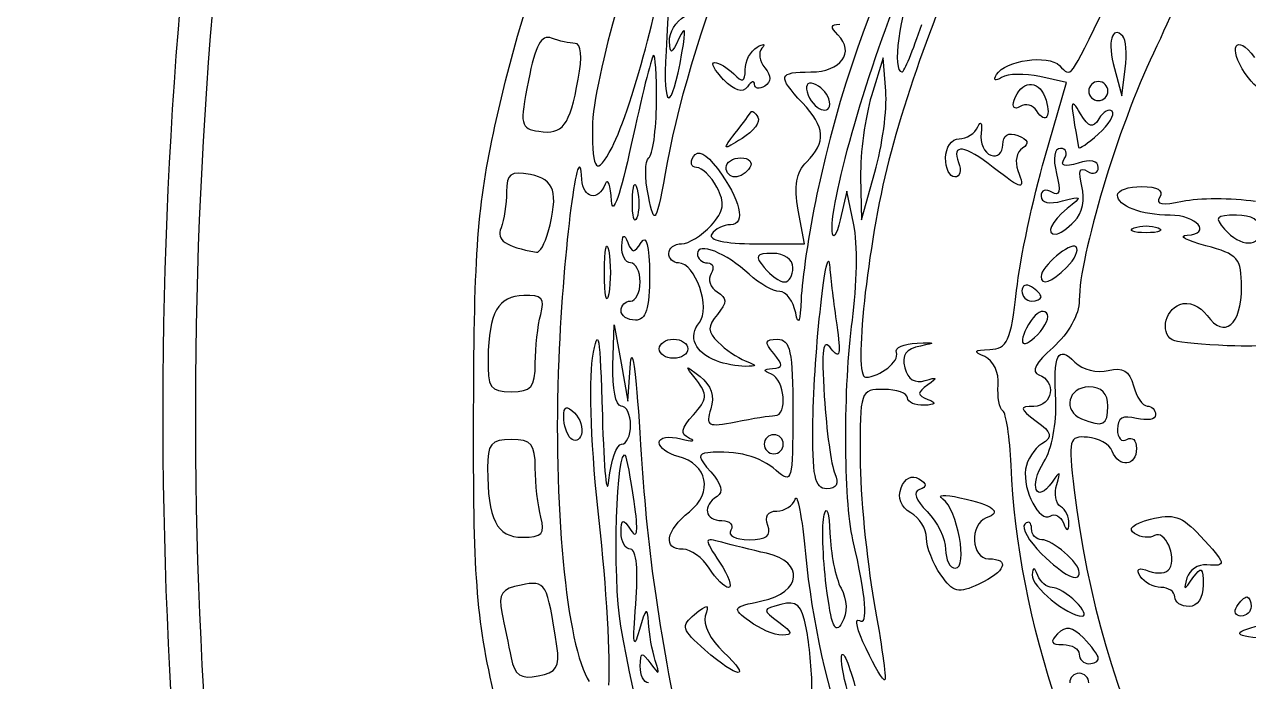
# Model space of a CAD drawing. Header units: millimetres. Extents: x 89 to 151, y 168 to 272.
# Drawn here: x 88.67 to 109.55, y 217.31 to 228.52 of the extents above; entities that cross this region are included whole.
import ezdxf

# ---------------------------------------------------------------- set-up
doc = ezdxf.new("R2010")
doc.units = ezdxf.units.MM
doc.layers.add('Layer_1', color=7, linetype='CONTINUOUS')

msp = doc.modelspace()

# ---------------------------------------------------------------- linework, layer by layer
at = {"layer": 'Layer_1', "color": 7}
for points in [[(107.40759, 228.32032)], [(99.886326, 228.034051)], [(98.117626, 227.586308)], [(103.36283, 227.382766)], [(107.15103, 227.382781)], [(102.39192, 227.250469)], [(105.93492, 227.04896)], [(107.22461, 227.037851)], [(100.79558, 226.66462)], [(98.693136, 226.422336)], [(100.63814, 226.080198)], [(106.58272, 225.163419)], [(97.604756, 224.981213)], [(107.59879, 225.048285)], [(98.565856, 224.289162)], [(101.77794, 224.370573)], [(106.44902, 224.378385)], [(106.01095, 223.87256)], [(98.847186, 223.63787)], [(106.10294, 223.600265)], [(99.498446, 222.986592)], [(108.29081, 223.122228)], [(97.383916, 222.742421)], [(107.15066, 222.009724)], [(102.1197, 221.751864)], [(97.988946, 221.45675)], [(101.6151, 221.358366)], [(97.479026, 220.116929)], [(106.6622, 219.171989)], [(106.60411, 218.671863)], [(108.29076, 218.75326)], [(109.34912, 218.590432)], [(97.753646, 217.912685)], [(100.27901, 217.848883)], [(106.98796, 217.706599)]]:
    msp.add_lwpolyline(points, close=True, dxfattribs=at)
for points in [[(103.36289, 227.382766), (103.31829, 227.952639), (103.11889, 227.301354)], [(100.59778, 227.577337), (100.59744, 227.577337)], [(106.07619, 226.25134), (106.4469, 227.531257), (105.98891, 227.631844)], [(107.26323, 227.76834), (107.39129, 227.301369), (107.44629, 227.764013)], [(102.93313, 225.917373), (102.94673, 225.184678), (103.17707, 225.998785)], [(105.19699, 226.080198), (105.19712, 226.080198)], [(99.040656, 225.510325), (99.041656, 225.510325)], [(102.81953, 225.103268), (102.70091, 225.673142), (102.5844, 225.184678)], [(101.13514, 224.777626), (101.97697, 224.777626), (101.86938, 225.35108)], [(98.70742, 222.701666), (98.73052, 223.393655), (98.84716, 222.74237), (98.96381, 222.091085), (99.01101, 222.74237)], [(100.4757, 222.779571), (100.47537, 222.779628)], [(104.30103, 219.129901), (104.30053, 219.1299)], [(102.34774, 218.943095), (102.34755, 218.943095)], [(103.02652, 217.871088), (103.02551, 217.871084)]]:
    msp.add_lwpolyline(points, dxfattribs=at)
for points in [[(96.696886, 226.786507), (98.527536, 235.06116), (104.01123, 241.690606), (111.56251, 244.758076)], [(93.829234, 240.647235), (89.271868, 222.309809), (91.790969, 201.20252), (100.211883, 187.167662)], [(115.17826, 240.111943), (108.5562, 238.003628), (103.61727, 232.494186), (102.18853, 225.62174)], [(102.79356, 233.878836), (101.46869, 231.93011), (100.06196, 228.493212), (99.636556, 226.165708)], [(99.300966, 229.987966), (99.176446, 230.352499), (98.358686, 227.55466), (98.358686, 226.763844)], [(99.572036, 230.325089), (99.690656, 229.651488), (99.694456, 229.452573), (99.614936, 228.065151)], [(104.89074, 229.98792), (104.68647, 229.98792), (103.79502, 227.701687), (103.41495, 226.203104)], [(98.693136, 226.422336), (99.037916, 227.066578), (99.684826, 229.547071), (99.533836, 229.645925)], [(108.50184, 229.469583), (108.51084, 229.351677), (108.25191, 228.703491), (107.92731, 228.029178)], [(102.44867, 224.99473), (102.41257, 225.554638), (103.09314, 227.894856), (103.70456, 229.31307)], [(103.84263, 229.27603), (103.59604, 228.707938), (103.46511, 227.708408), (103.63729, 227.708408)], [(106.32596, 227.817093), (106.53086, 227.612182), (106.48514, 227.551481), (107.12399, 228.876523)], [(99.672696, 228.229495), (99.665696, 228.38176), (99.783566, 228.574804), (99.933106, 228.658483)], [(99.886396, 228.034063), (99.959596, 228.452657), (99.945996, 228.517491), (99.835096, 228.278295)], [(102.54677, 228.339852), (102.41176, 228.474853), (102.41962, 228.522513), (102.57697, 228.522513)], [(103.63729, 227.708408), (103.67479, 227.708408), (103.82697, 228.073772), (103.97529, 228.520328)], [(107.40751, 228.32032), (107.21567, 228.51217), (107.13933, 228.220166), (107.26323, 227.76834)], [(97.662486, 228.286795), (97.488816, 228.353435), (97.386516, 228.165923), (97.267136, 227.562144)], [(98.064406, 228.196885), (97.972206, 228.196885), (97.791336, 228.237335), (97.662486, 228.286795)], [(98.117706, 227.586305), (98.189706, 227.970558), (98.169906, 228.196885), (98.064406, 228.196885)], [(99.835096, 228.278295), (99.709786, 228.00811), (99.682176, 227.9998), (99.672696, 228.229495)], [(101.16731, 228.131956), (101.27924, 228.196376), (101.31651, 228.189126), (101.25011, 228.115846)], [(102.08617, 227.708408), (102.59546, 227.708408), (102.84126, 228.04537), (102.54677, 228.339852)], [(107.44629, 227.764013), (107.47649, 228.018468), (107.45939, 228.268805), (107.40759, 228.32032)], [(109.49534, 227.682712), (109.18573, 228.124738), (109.33556, 228.388994), (109.65111, 227.957454)], [(99.397966, 227.987187), (99.362966, 227.952137), (99.193616, 227.270598), (99.021736, 226.472641)], [(99.452166, 227.187639), (99.457166, 227.662433), (99.432966, 228.02223), (99.397966, 227.987187)], [(99.614936, 228.065151), (99.554936, 227.019252), (99.705736, 227.001978), (99.886326, 228.034051)], [(100.96378, 227.747645), (100.96378, 227.894598), (101.05538, 228.067538), (101.16731, 228.131956)], [(101.25011, 228.115846), (101.18371, 228.042566), (101.20561, 227.890803), (101.29871, 227.778596)], [(105.25115, 227.663704), (105.40316, 227.909653), (106.1297, 228.01334), (106.32596, 227.817093)], [(107.92731, 228.029178), (107.32848, 226.785155), (106.66261, 224.566852), (106.66261, 223.815914)], [(100.59744, 227.577337), (100.44072, 227.738979), (100.37111, 227.871231), (100.44275, 227.871231)], [(100.44275, 227.871231), (100.51435, 227.871231), (100.66093, 227.783311), (100.76839, 227.675845)], [(101.29871, 227.778596), (101.416, 227.63725), (101.41561, 227.542173), (101.29771, 227.469068)], [(97.447406, 226.696385), (97.856226, 226.635055), (97.966936, 226.782065), (98.117626, 227.586308)], [(101.00233, 227.455218), (100.92413, 227.342954), (100.78401, 227.385258), (100.59778, 227.577337)], [(100.76839, 227.675845), (100.92036, 227.523879), (100.96378, 227.539834), (100.96378, 227.747645)], [(101.12449, 227.495268), (101.12349, 227.567728), (101.06819, 227.549698), (101.00233, 227.455218)], [(101.94078, 227.182435), (101.51031, 227.644477), (101.52799, 227.708408), (102.08617, 227.708408)], [(105.33895, 227.613804), (105.2265, 227.544314), (105.19016, 227.564984), (105.25115, 227.663704)], [(105.98891, 227.631844), (105.73701, 227.687164), (105.44454, 227.679054), (105.33895, 227.613804)], [(105.55257, 227.227815), (105.66305, 227.559163), (105.95886, 227.59142), (106.07646, 227.284945)], [(109.75866, 227.468657), (109.75766, 227.381567), (109.63874, 227.477857), (109.49534, 227.682712)], [(97.267136, 227.562144), (97.116266, 226.79914), (97.127676, 226.744348), (97.447406, 226.696385)], [(101.29771, 227.469068), (101.20381, 227.411028), (101.12587, 227.422828), (101.12449, 227.495268)], [(102.13399, 227.50831), (102.01498, 227.54797), (101.97862, 227.47354), (102.03949, 227.314959)], [(102.3919, 227.250473), (102.3565, 227.35682), (102.24039, 227.472842), (102.13399, 227.50831)], [(103.17707, 225.998785), (103.30382, 226.446543), (103.38735, 227.069334), (103.36283, 227.382766)], [(106.98821, 227.545601), (106.89861, 227.545601), (106.82539, 227.472331), (106.82539, 227.382781)], [(106.82539, 227.382781), (106.82539, 227.293231), (106.89859, 227.219959), (106.98821, 227.219959)], [(107.15103, 227.382781), (107.15103, 227.472331), (107.07783, 227.545601), (106.98821, 227.545601)], [(106.98821, 227.219959), (107.07771, 227.219959), (107.15103, 227.293229), (107.15103, 227.382781)], [(99.320656, 226.241152), (99.387756, 226.286932), (99.446876, 226.712845), (99.452166, 227.187639)], [(102.01408, 226.176817), (102.35025, 226.512992), (102.33205, 226.762375), (101.94078, 227.182435)], [(102.03949, 227.314959), (102.15312, 227.018997), (102.48961, 226.957417), (102.39192, 227.250469)], [(103.11889, 227.301354), (103.00919, 226.943148), (102.92563, 226.320357), (102.93313, 225.917373)], [(105.65321, 227.118529), (105.55581, 227.058359), (105.51193, 227.106059), (105.55257, 227.227815)], [(105.93487, 227.048949), (105.87487, 227.145909), (105.7482, 227.177234), (105.65321, 227.118529)], [(106.07646, 227.284945), (106.19915, 226.96509), (106.09456, 226.790642), (105.93492, 227.04896)], [(106.68368, 226.996893), (106.50505, 227.299478), (106.5013, 227.2343), (106.65048, 226.421319)], [(100.79559, 226.66462), (100.92696, 226.835722), (101.04785, 226.998907), (101.06422, 227.027253)], [(101.06422, 227.027253), (101.08062, 227.055593), (101.13322, 227.015313), (101.18113, 226.937723)], [(106.99838, 226.910763), (106.89157, 226.737889), (106.826, 226.755825), (106.68368, 226.996893)], [(106.98923, 226.650983), (107.16888, 226.813566), (107.27479, 226.987657), (107.22461, 227.037851)], [(107.22459, 227.037855), (107.17439, 227.088045), (107.07259, 227.030855), (106.99838, 226.910763)], [(96.332966, 221.928268), (96.340966, 224.649135), (96.400766, 225.448129), (96.696886, 226.786507)], [(98.179866, 225.876629), (98.128066, 226.762977), (97.861296, 224.696285), (97.783756, 222.807405)], [(98.358686, 226.763844), (98.358686, 225.995943), (98.427486, 225.925794), (98.693136, 226.422336)], [(101.18113, 226.937723), (101.22903, 226.860143), (101.10823, 226.696953), (100.91249, 226.57509)], [(104.61368, 226.56867), (104.74056, 226.56867), (104.88496, 226.66026), (104.93458, 226.772198)], [(104.93458, 226.772198), (104.98418, 226.884134), (105.00858, 226.836778), (104.98888, 226.666966)], [(100.91249, 226.57509), (100.57611, 226.365631), (100.56972, 226.370522), (100.79558, 226.66462)], [(104.38302, 226.243028), (104.38302, 226.422132), (104.48681, 226.56867), (104.61368, 226.56867)], [(104.98888, 226.666966), (104.96908, 226.497154), (105.04448, 226.326192), (105.15644, 226.28705)], [(105.35996, 226.468574), (105.35996, 226.63224), (105.45076, 226.686401), (105.61785, 226.622306)], [(105.61785, 226.622306), (105.79061, 226.556006), (105.81566, 226.486224), (105.69365, 226.410871)], [(106.65048, 226.421319), (106.65748, 226.385049), (106.80957, 226.488399), (106.98923, 226.650983)], [(99.021736, 226.472641), (98.838466, 225.621884), (98.698876, 225.223841), (98.684226, 225.510273)], [(100.08198, 226.265165), (100.15758, 226.387428), (100.29582, 226.318435), (100.48991, 226.061639)], [(105.19712, 226.080198), (104.70826, 226.462596), (104.47702, 226.494373), (104.60472, 226.161618)], [(105.15644, 226.28705), (105.26836, 226.24791), (105.35996, 226.3296), (105.35996, 226.468574)], [(105.69365, 226.410871), (105.59353, 226.349001), (105.55862, 226.176033), (105.61595, 226.026478)], [(106.34306, 226.405881), (106.23455, 226.405881), (106.20884, 226.241323), (106.27576, 225.974542)], [(106.40726, 226.225616), (106.46856, 226.324756), (106.43966, 226.405881), (106.34306, 226.405881)], [(99.313656, 225.594018), (99.250256, 225.904168), (99.253156, 226.195378), (99.320656, 226.241152)], [(99.636556, 226.165708), (99.441076, 225.096197), (99.422286, 225.062927), (99.313656, 225.594018)], [(100.13438, 226.080195), (100.04268, 226.080195), (100.01917, 226.163435), (100.08198, 226.265165)], [(100.63814, 226.080198), (100.63814, 226.169748), (100.75242, 226.24302), (100.89198, 226.24302)], [(100.89198, 226.24302), (101.03159, 226.24302), (101.10054, 226.16975), (101.04519, 226.080198)], [(101.86938, 225.35108), (101.79188, 225.764101), (101.83238, 225.995115), (102.01408, 226.176817)], [(103.41495, 226.203104), (103.04582, 224.747604), (102.80466, 222.496953), (103.01824, 222.500636)], [(104.54072, 225.917385), (104.45402, 225.917385), (104.38302, 226.063925), (104.38302, 226.243028)], [(104.60472, 226.161618), (104.65632, 226.02729), (104.62742, 225.917385), (104.54072, 225.917385)], [(105.59319, 223.978961), (105.65499, 224.524815), (105.87229, 225.547387), (106.07619, 226.25134)], [(106.64189, 226.155186), (106.40903, 226.081276), (106.3323, 226.104316), (106.40726, 226.225616)], [(106.98792, 226.081616), (106.98792, 226.194523), (106.85491, 226.222804), (106.64189, 226.155186)], [(97.300346, 225.957286), (96.962456, 226.021876), (96.893296, 225.972046), (96.893296, 225.663942)], [(97.604786, 224.981213), (97.785626, 225.656018), (97.716446, 225.87774), (97.300346, 225.957286)], [(98.684226, 225.510273), (98.670426, 225.778927), (98.622326, 225.907149), (98.577166, 225.795209)], [(100.4826, 225.741008), (100.3827, 225.927561), (100.22607, 226.080195), (100.13438, 226.080195)], [(100.48991, 226.061639), (100.88488, 225.53903), (100.98674, 225.103268), (100.71394, 225.103268)], [(100.79135, 225.917377), (100.70715, 225.917377), (100.63814, 225.990647), (100.63814, 226.080198)], [(101.04519, 226.080198), (100.98979, 225.990648), (100.87562, 225.917377), (100.79135, 225.917377)], [(105.61595, 226.026478), (105.74808, 225.682156), (105.69755, 225.68863), (105.19699, 226.080198)], [(106.27576, 225.974542), (106.35196, 225.67098), (106.32876, 225.577361), (106.19746, 225.658508)], [(106.70835, 225.75877), (106.64075, 226.016926), (106.66875, 226.095441), (106.79945, 226.014696)], [(106.79945, 226.014696), (106.90311, 225.950626), (106.98792, 225.980756), (106.98792, 226.081616)], [(98.577166, 225.795209), (98.456056, 225.495175), (98.199086, 225.547837), (98.179866, 225.876629)], [(99.041656, 225.510325), (99.045656, 225.778979), (99.081456, 225.869172), (99.122756, 225.710752)], [(99.122756, 225.710752), (99.164056, 225.552332), (99.161356, 225.332524), (99.115756, 225.222288)], [(100.3817, 225.089723), (100.60703, 225.338706), (100.62743, 225.470415), (100.4826, 225.741008)], [(106.19746, 225.658508), (106.09485, 225.721928), (106.01089, 225.691288), (106.01089, 225.590408)], [(106.58278, 225.163435), (106.71346, 225.294108), (106.76541, 225.540472), (106.70835, 225.75877)], [(107.31385, 225.609163), (107.31385, 225.689133), (107.50135, 225.754565), (107.73051, 225.754565)], [(107.73051, 225.754565), (107.99366, 225.754565), (108.10613, 225.688155), (108.03579, 225.574333)], [(96.893296, 225.663942), (96.893296, 225.459804), (96.851296, 225.183296), (96.799896, 225.049476)], [(99.115756, 225.222288), (99.071156, 225.112057), (99.037456, 225.241668), (99.040656, 225.510325)], [(102.18853, 225.62174), (102.05234, 224.966637), (101.93093, 224.160672), (101.91874, 223.830708)], [(106.01089, 225.590408), (106.01089, 225.478891), (106.15449, 225.446518), (106.37725, 225.507828)], [(106.37725, 225.507828), (106.71488, 225.600738), (106.72126, 225.590618), (106.45865, 225.378729)], [(108.21307, 225.266102), (107.72323, 225.266102), (107.31385, 225.422287), (107.31385, 225.609163)], [(108.03579, 225.574333), (107.95849, 225.449302), (108.07779, 225.427788), (108.42521, 225.504093)], [(108.42521, 225.504093), (108.70066, 225.564593), (109.25989, 225.564033), (109.66791, 225.502793)], [(106.45865, 225.378729), (106.17776, 225.152086), (106.0851, 224.940489), (106.26675, 224.940489)], [(99.880256, 224.777626), (100.00071, 224.777626), (100.22636, 224.918069), (100.3817, 225.089723)], [(100.71394, 225.103268), (100.59322, 225.103268), (100.44928, 225.029998), (100.39393, 224.940446)], [(102.5844, 225.184678), (102.5204, 224.916024), (102.45922, 224.830546), (102.44867, 224.99473)], [(102.79353, 223.475056), (102.87303, 224.057141), (102.88473, 224.789838), (102.81953, 225.103268)], [(106.26675, 224.940489), (106.31795, 224.940489), (106.46012, 225.040814), (106.58272, 225.163419)], [(107.59879, 225.048285), (107.71071, 225.093445), (107.8939, 225.093445), (108.00584, 225.048285)], [(108.50391, 224.923631), (108.93526, 224.948271), (108.66535, 225.266102), (108.21307, 225.266102)], [(109.3427, 225.266102), (108.99276, 225.266102), (108.96149, 225.229522), (109.13917, 225.028063)], [(109.75617, 225.02187), (109.75617, 225.174847), (109.60168, 225.266102), (109.3427, 225.266102)], [(96.799896, 225.049476), (96.717496, 224.83469), (96.866396, 224.732112), (97.403446, 224.633753)], [(97.403446, 224.633753), (97.460146, 224.623383), (97.550746, 224.779722), (97.604756, 224.981213)], [(98.565856, 224.289162), (98.565856, 224.692144), (98.597656, 224.857001), (98.636456, 224.65551)], [(98.860006, 224.73692), (98.869006, 224.935582), (98.899606, 224.954654), (98.961176, 224.7999)], [(99.190056, 224.7999), (99.280556, 224.942747), (99.331556, 224.74621), (99.333156, 224.248449)], [(100.39393, 224.940446), (100.33173, 224.839912), (100.61537, 224.777626), (101.13514, 224.777626)], [(102.11968, 221.751864), (102.13598, 222.916862), (102.36236, 224.972821), (102.40808, 224.370573)], [(107.80231, 224.966155), (107.57844, 224.966155), (107.48684, 225.003115), (107.59879, 225.048285)], [(108.00584, 225.048285), (108.11776, 225.003125), (108.02614, 224.966155), (107.80231, 224.966155)], [(108.81995, 224.744636), (108.48412, 224.833836), (108.3419, 224.914376), (108.50391, 224.923631)], [(109.13917, 225.028063), (109.41409, 224.716355), (109.75617, 224.712921), (109.75617, 225.021863)], [(98.636456, 224.65551), (98.675256, 224.454018), (98.675256, 224.124306), (98.636456, 223.922815)], [(99.009966, 224.451983), (98.920366, 224.451983), (98.852936, 224.580203), (98.860006, 224.73692)], [(98.961176, 224.7999), (99.035676, 224.612514), (99.071386, 224.612514), (99.190056, 224.7999)], [(99.661266, 224.614804), (99.661266, 224.704354), (99.759766, 224.777626), (99.880256, 224.777626)], [(101.03534, 224.256625), (100.6408, 224.623073), (100.14983, 224.8188), (100.14983, 224.609642)], [(106.60796, 224.723411), (106.51416, 224.817191), (106.01095, 224.392377), (106.01095, 224.219441)], [(106.44902, 224.378385), (106.58761, 224.516977), (106.65913, 224.672238), (106.60796, 224.723411)], [(109.43053, 224.038377), (109.43053, 224.529726), (109.37133, 224.598187), (108.81995, 224.744636)], [(99.172786, 224.126341), (99.172786, 224.305444), (99.099586, 224.451983), (99.009966, 224.451983)], [(99.827576, 224.451983), (99.736076, 224.451983), (99.661266, 224.525253), (99.661266, 224.614804)], [(100.18298, 223.433712), (100.38496, 223.67709), (100.11448, 224.451983), (99.827576, 224.451983)], [(100.14983, 224.609642), (100.14983, 224.522902), (100.22733, 224.451931), (100.32225, 224.451931)], [(100.32225, 224.451931), (100.41715, 224.451931), (100.44428, 224.370471), (100.38275, 224.270906)], [(101.43235, 224.614804), (101.14364, 224.614804), (101.12013, 224.574614), (101.28947, 224.370573)], [(101.77794, 224.370573), (101.77794, 224.510953), (101.63098, 224.614804), (101.43235, 224.614804)], [(98.636456, 223.922815), (98.597656, 223.721322), (98.565856, 223.886185), (98.565856, 224.289162)], [(99.333156, 224.248449), (99.334156, 223.668421), (99.274656, 223.475048), (99.091426, 223.475048)], [(100.38275, 224.270906), (100.32125, 224.171346), (100.36715, 224.030388), (100.48484, 223.957673)], [(101.55318, 223.963467), (101.44191, 223.963467), (101.20894, 224.095389), (101.03534, 224.256625)], [(101.28947, 224.370573), (101.40099, 224.236245), (101.55646, 224.126341), (101.63505, 224.126341)], [(101.63505, 224.126341), (101.71365, 224.126341), (101.77794, 224.236243), (101.77794, 224.370573)], [(102.40808, 224.370573), (102.42168, 224.191469), (102.47468, 223.751851), (102.52591, 223.393645)], [(106.01095, 224.219441), (106.01095, 224.054707), (106.19048, 224.119841), (106.44902, 224.378385)], [(99.009966, 223.800699), (99.099466, 223.800699), (99.172786, 223.947237), (99.172786, 224.126341)], [(105.84812, 224.04499), (105.75852, 224.10034), (105.6853, 224.06803), (105.6853, 223.97319)], [(106.01095, 223.872559), (106.01095, 223.912059), (105.93775, 223.989639), (105.84812, 224.04499)], [(108.84377, 223.552026), (109.13887, 223.148454), (109.43053, 223.390202), (109.43053, 224.038377)], [(97.190226, 223.896394), (96.748006, 223.879774), (96.594836, 223.610977), (96.579016, 222.823832)], [(97.477386, 223.570751), (97.551386, 223.846333), (97.497086, 223.907928), (97.190226, 223.896394)], [(100.48484, 223.957673), (100.65935, 223.849817), (100.66021, 223.77903), (100.48984, 223.573364)], [(101.82594, 223.59712), (101.78714, 223.798611), (101.66439, 223.963467), (101.55318, 223.963467)], [(101.91874, 223.830708), (101.90474, 223.451968), (101.87054, 223.365845), (101.82594, 223.59712)], [(105.13559, 222.975054), (105.43556, 222.985054), (105.49565, 223.11682), (105.59319, 223.978961)], [(105.6853, 223.97319), (105.6853, 223.87835), (105.7585, 223.80076), (105.84812, 223.80076)], [(105.84812, 223.80076), (105.93762, 223.80076), (106.01095, 223.83306), (106.01095, 223.87256)], [(106.66261, 223.815914), (106.66261, 223.570437), (106.48168, 223.245117), (106.21485, 223.010765)], [(98.847146, 223.637877), (98.847146, 223.727427), (98.920346, 223.800699), (99.009966, 223.800699)], [(99.091426, 223.475048), (98.957096, 223.475048), (98.847186, 223.548318), (98.847186, 223.63787)], [(106.10288, 223.600269), (106.04258, 223.660569), (105.92508, 223.602069), (105.84177, 223.470396)], [(105.94897, 223.227003), (106.09396, 223.37199), (106.16324, 223.539959), (106.10294, 223.600265)], [(108.29081, 223.122289), (108.03754, 223.206699), (108.09921, 223.637077), (108.38001, 223.744832)], [(108.38001, 223.744832), (108.52385, 223.800032), (108.72294, 223.717262), (108.84377, 223.552026)], [(97.383986, 222.742421), (97.384986, 223.011077), (97.427286, 223.383825), (97.477386, 223.570751)], [(98.36155, 222.823781), (98.45835, 223.41958), (98.48961, 223.237052), (98.52845, 221.846853)], [(100.47537, 222.779628), (100.10723, 222.919767), (99.984426, 223.194472), (100.18298, 223.433712)], [(100.48984, 223.573364), (100.31882, 223.367288), (100.32126, 223.280621), (100.50324, 223.098658)], [(102.52591, 223.393645), (102.59871, 222.883966), (102.57851, 222.795463), (102.43271, 222.986592)], [(102.80153, 219.730168), (102.64409, 220.407378), (102.63976, 222.351548), (102.79353, 223.475056)], [(105.84177, 223.470396), (105.59851, 223.085737), (105.66243, 222.940516), (105.94897, 223.227003)], [(109.91899, 223.548919), (109.91899, 223.01624), (109.91199, 223.011669), (109.18633, 223.039688)], [(99.01101, 222.74237), (99.03701, 223.100577), (99.11388, 222.472286), (99.18175, 221.346168)], [(99.498446, 222.986592), (99.498446, 223.076142), (99.608396, 223.149414), (99.742666, 223.149414)], [(99.742666, 222.823772), (99.608346, 222.823772), (99.498446, 222.897042), (99.498446, 222.986592)], [(99.742666, 223.149414), (99.877006, 223.149414), (99.986906, 223.076144), (99.986906, 222.986592)], [(99.986906, 222.986592), (99.986906, 222.897042), (99.876946, 222.823772), (99.742666, 222.823772)], [(100.50324, 223.098658), (100.62566, 222.976224), (100.83443, 222.833428), (100.96716, 222.781331)], [(101.45221, 222.905136), (101.28621, 223.105163), (101.29734, 223.149368), (101.51361, 223.149368)], [(101.51361, 223.149368), (101.73428, 223.149368), (101.77779, 222.944139), (101.77779, 221.902973)], [(102.43271, 222.986592), (102.28873, 223.175349), (102.26175, 222.990392), (102.31396, 222.172486)], [(103.54307, 222.923401), (103.51297, 223.002941), (103.67166, 223.075088), (103.8955, 223.083729)], [(103.9539, 223.033909), (103.70576, 222.987279), (103.62821, 222.880342), (103.68501, 222.663116)], [(103.8955, 223.083729), (104.2128, 223.095929), (104.22566, 223.085029), (103.9539, 223.033909)], [(105.05009, 222.852935), (104.8458, 222.939955), (104.86408, 222.966053), (105.13559, 222.975054)], [(106.21485, 223.010765), (105.92396, 222.7553), (105.83839, 222.591854), (105.97061, 222.544255)], [(106.26275, 222.091058), (106.21725, 222.899432), (106.29275, 223.054057), (106.58871, 222.758088)], [(109.18633, 223.039688), (108.78335, 223.055238), (108.38038, 223.092378), (108.29081, 223.122228)], [(96.579016, 222.823832), (96.568516, 222.321462), (96.615716, 222.253957), (96.974636, 222.253957)], [(97.783756, 222.807405), (97.682846, 220.348354), (97.913916, 217.905818), (98.304046, 217.308033)], [(98.47295, 220.05582), (98.34073, 221.223302), (98.29324, 222.403488), (98.36155, 222.823781)], [(100.96416, 222.686611), (100.82984, 222.686611), (100.61002, 222.728451), (100.4757, 222.779571)], [(100.96716, 222.781331), (101.17837, 222.698421), (101.17802, 222.686611), (100.96416, 222.686611)], [(101.43151, 222.64805), (101.61158, 222.65842), (101.61562, 222.70832), (101.45221, 222.905136)], [(103.01824, 222.500636), (103.26802, 222.504936), (103.60008, 222.772428), (103.54307, 222.923401)], [(105.28032, 222.369022), (105.29682, 222.578075), (105.19552, 222.790948), (105.05009, 222.852935)], [(96.974636, 222.253957), (97.317876, 222.253957), (97.382036, 222.330537), (97.383916, 222.742421)], [(98.84714, 222.009675), (98.75754, 222.009675), (98.69472, 222.321071), (98.70742, 222.701666)], [(100.13147, 222.454333), (99.925486, 222.716817), (99.931026, 222.722262), (100.19407, 222.515803)], [(101.41161, 222.55307), (101.26133, 222.61372), (101.26654, 222.63855), (101.43151, 222.64805)], [(103.68501, 222.663116), (103.73601, 222.467968), (103.86183, 222.388698), (104.03373, 222.443358)], [(106.58871, 222.758088), (106.71573, 222.631049), (106.97185, 222.56689), (107.15783, 222.615522)], [(107.15783, 222.615522), (107.40741, 222.680782), (107.51973, 222.613022), (107.58673, 222.356797)], [(100.08087, 221.86064), (100.31968, 222.124512), (100.3266, 222.205748), (100.13147, 222.454333)], [(100.19407, 222.515803), (100.38257, 222.36787), (100.44671, 222.175942), (100.37898, 221.962559)], [(101.47261, 221.846796), (101.69355, 221.846796), (101.64048, 222.46069), (101.41161, 222.55307)], [(104.08073, 222.370388), (103.89334, 222.236596), (103.89334, 222.198171), (104.08073, 222.12365)], [(104.03373, 222.443358), (104.24417, 222.510278), (104.25438, 222.494408), (104.08073, 222.370388)], [(105.35732, 221.929881), (105.29862, 221.966121), (105.26402, 222.163739), (105.28032, 222.369022)], [(105.97061, 222.544255), (106.27826, 222.433499), (106.21444, 222.010389), (105.88921, 222.004479)], [(107.58673, 222.356797), (107.63663, 222.165865), (107.74223, 222.009648), (107.82134, 222.009648)], [(102.31396, 222.172486), (102.35106, 221.590401), (102.43205, 220.998138), (102.49377, 220.856347)], [(103.32575, 222.294606), (102.92911, 222.294606), (102.91884, 222.264916), (102.92437, 221.134505)], [(103.73279, 222.152136), (103.73279, 222.230496), (103.54962, 222.294606), (103.32575, 222.294606)], [(104.01773, 222.022526), (103.86101, 222.015426), (103.73279, 222.073776), (103.73279, 222.152136)], [(106.82506, 222.335366), (106.46873, 222.335366), (106.37622, 221.923745), (106.7029, 221.791915)], [(107.1507, 222.009724), (107.1507, 222.226819), (107.04219, 222.335366), (106.82506, 222.335366)], [(97.870206, 221.825134), (97.870206, 222.008405), (97.918306, 222.026625), (98.051336, 221.893654)], [(99.00996, 221.684033), (99.00996, 221.863136), (98.93676, 222.009675), (98.84714, 222.009675)], [(100.37898, 221.962559), (100.28568, 221.668654), (100.32818, 221.646427), (100.80272, 221.741315)], [(104.08073, 222.12365), (104.23547, 222.06211), (104.21641, 222.03149), (104.01773, 222.022526)], [(105.49858, 221.000553), (105.47958, 221.475439), (105.41588, 221.893637), (105.35732, 221.929881)], [(105.88921, 222.004479), (105.63476, 221.999879), (105.63904, 221.973029), (105.92911, 221.753818)], [(106.06097, 221.059299), (106.19218, 221.26856), (106.28294, 221.732852), (106.26275, 222.091058)], [(106.7029, 221.791915), (107.07267, 221.64271), (107.15066, 221.680648), (107.15066, 222.009724)], [(107.82134, 222.009648), (107.90044, 222.009648), (107.96518, 221.943238), (107.96518, 221.862071)], [(96.699596, 216.992186), (96.372496, 218.452686), (96.324676, 219.096734), (96.332966, 221.928268)], [(97.988946, 221.456751), (97.923646, 221.522041), (97.870206, 221.687821), (97.870206, 221.825134)], [(98.051336, 221.893654), (98.150936, 221.794024), (98.204386, 221.628255), (98.170086, 221.52527)], [(98.52845, 221.846853), (98.55465, 220.906561), (98.60495, 220.411991), (98.64011, 220.74781)], [(100.01767, 221.458144), (99.850276, 221.534054), (99.863906, 221.620927), (100.08087, 221.86064)], [(100.80272, 221.741315), (101.0928, 221.799335), (101.39425, 221.846796), (101.47261, 221.846796)], [(101.77779, 221.902973), (101.77779, 220.72759), (101.76149, 220.671069), (101.49285, 220.910912)], [(102.35483, 220.598548), (102.15052, 220.598548), (102.10661, 220.81399), (102.1197, 221.751864)], [(105.92911, 221.753818), (106.19816, 221.550505), (106.21411, 221.483708), (106.02201, 221.364964)], [(107.63953, 221.799651), (107.40957, 221.859791), (107.31389, 221.804651), (107.31389, 221.611978)], [(107.96518, 221.862071), (107.96518, 221.780901), (107.81864, 221.752811), (107.63953, 221.799651)], [(98.170086, 221.52527), (98.135686, 221.422282), (98.054226, 221.391451), (97.988946, 221.45675)], [(98.85696, 221.358389), (98.94106, 221.358389), (99.00996, 221.504929), (99.00996, 221.684033)], [(101.45228, 221.521187), (101.36268, 221.521187), (101.28947, 221.447917), (101.28947, 221.358366)], [(101.6151, 221.358366), (101.6151, 221.447916), (101.5419, 221.521187), (101.45228, 221.521187)], [(107.31389, 221.611978), (107.31389, 221.461921), (107.38709, 221.38443), (107.47671, 221.439776)], [(96.974676, 221.439852), (96.630446, 221.439852), (96.567956, 221.364462), (96.569846, 220.951388)], [(97.383956, 220.951388), (97.382956, 221.363276), (97.317956, 221.439852), (96.974676, 221.439852)], [(98.64011, 220.74781), (98.67531, 221.083629), (98.77282, 221.358389), (98.85696, 221.358389)], [(98.922686, 221.164843), (98.759266, 221.363972), (98.693516, 219.098745), (98.838186, 218.253735)], [(99.18175, 221.346168), (99.28685, 219.603429), (99.4737, 218.269276), (99.90984, 216.148112)], [(99.498456, 221.388314), (99.498456, 221.473454), (99.663316, 221.502218), (99.864806, 221.452244)], [(99.823276, 221.148568), (99.644626, 221.195288), (99.498456, 221.303172), (99.498456, 221.388314)], [(99.864806, 221.452244), (100.06629, 221.402264), (100.13509, 221.404924), (100.01767, 221.458144)], [(101.28947, 221.358366), (101.28947, 221.268816), (101.36267, 221.195546), (101.45228, 221.195546)], [(101.45228, 221.195546), (101.54178, 221.195546), (101.6151, 221.268816), (101.6151, 221.358366)], [(106.02201, 221.364964), (105.89447, 221.286104), (105.77109, 221.092541), (105.74793, 220.934813)], [(106.80352, 221.478068), (106.48495, 221.502068), (106.47114, 221.447578), (106.57498, 220.576175)], [(107.22312, 221.242625), (107.17882, 221.358065), (106.99, 221.464021), (106.80352, 221.478068)], [(107.47671, 221.439776), (107.56621, 221.495116), (107.63953, 221.426186), (107.63953, 221.286565)], [(99.070666, 220.381451), (99.012166, 220.784435), (98.945626, 221.13696), (98.922686, 221.164843)], [(100.01407, 220.207849), (100.42441, 220.540125), (100.32777, 221.016641), (99.823276, 221.148568)], [(100.32787, 221.214263), (100.14679, 221.199423), (100.15748, 221.131023), (100.37917, 220.886036)], [(101.49285, 220.910912), (101.22147, 221.153146), (100.82902, 221.255337), (100.32787, 221.214263)], [(102.92437, 221.134505), (102.92737, 220.496448), (103.03394, 219.390956), (103.16105, 218.677853)], [(107.63953, 221.286565), (107.63953, 220.980312), (107.33607, 220.948291), (107.22312, 221.242625)], [(96.569846, 220.951388), (96.573846, 220.074573), (96.726886, 219.770934), (97.164826, 219.770934)], [(97.479056, 220.116929), (97.428056, 220.307227), (97.385256, 220.682733), (97.383956, 220.951388)], [(100.37917, 220.886036), (100.56249, 220.683449), (100.59934, 220.539536), (100.48584, 220.469374)], [(108.16961, 213.077287), (106.63634, 215.311666), (105.6039, 218.374256), (105.49858, 221.000553)], [(105.74793, 220.934813), (105.69443, 220.569616), (105.98322, 220.019206), (106.16842, 220.133667)], [(106.19836, 220.711793), (105.92498, 220.325107), (105.79958, 220.642293), (106.06097, 221.059299)], [(106.27806, 220.671593), (106.35256, 220.90397), (106.33906, 220.910776), (106.19836, 220.711793)], [(102.49377, 220.856347), (102.56887, 220.684026), (102.52277, 220.598548), (102.35483, 220.598548)], [(103.62407, 220.615849), (103.68667, 220.779019), (103.80933, 220.841208), (103.92614, 220.769016)], [(103.92614, 220.769016), (104.06852, 220.681026), (104.07164, 220.630425), (103.93794, 220.585699)], [(100.48584, 220.469374), (100.22713, 220.309479), (100.27645, 220.055765), (100.56624, 220.055765)], [(101.81846, 220.422048), (101.85576, 220.533959), (101.93472, 220.112653), (101.99391, 219.485827)], [(103.78804, 220.190385), (103.62059, 220.284095), (103.55854, 220.445094), (103.62407, 220.615849)], [(103.93794, 220.585699), (103.82182, 220.546979), (103.87034, 220.406199), (104.0681, 220.208455)], [(104.33411, 220.422905), (104.22704, 220.495095), (104.35921, 220.505005), (104.6278, 220.444905)], [(106.34406, 220.295637), (106.25836, 220.348567), (106.22873, 220.517745), (106.27806, 220.671593)], [(106.57498, 220.576175), (107.00948, 216.929936), (108.61252, 213.643321), (111.06308, 211.374471)], [(99.014366, 219.892988), (99.127996, 219.72232), (99.144926, 219.869448), (99.070666, 220.381451)], [(101.50256, 220.218587), (101.639, 220.218587), (101.78116, 220.310147), (101.81846, 220.422048)], [(102.31295, 220.15644), (102.35615, 220.324974), (102.40005, 220.18329), (102.41045, 219.84158)], [(104.54872, 219.241705), (104.76952, 219.241705), (104.58572, 220.253341), (104.33411, 220.422905)], [(104.6278, 220.444905), (105.20651, 220.315452), (105.35533, 220.201279), (105.07556, 220.101363)], [(106.48693, 220.005485), (106.49393, 220.112134), (106.42973, 220.242707), (106.34406, 220.295637)], [(97.164826, 219.770934), (97.500456, 219.770934), (97.555586, 219.831654), (97.479026, 220.116929)], [(98.63639, 217.247155), (98.67329, 217.672525), (98.59979, 218.936425), (98.47295, 220.05582)], [(98.849236, 219.852288), (98.852236, 220.096606), (98.874936, 220.102409), (99.014366, 219.892988)], [(99.904116, 219.567319), (99.552776, 219.567319), (99.606016, 219.877433), (100.01407, 220.207849)], [(100.56624, 220.055765), (100.70585, 220.055765), (100.7748, 219.982495), (100.71946, 219.892943)], [(101.34821, 219.974355), (101.29021, 220.125594), (101.34895, 220.218587), (101.50256, 220.218587)], [(102.34755, 218.943095), (102.28525, 219.441903), (102.26965, 219.987908), (102.31295, 220.15644)], [(104.05742, 219.758305), (104.05742, 219.913034), (103.93618, 220.10747), (103.78804, 220.190385)], [(104.0681, 220.208455), (104.2416, 220.034949), (104.38358, 219.74645), (104.38358, 219.567347)], [(105.07556, 220.101363), (104.78725, 219.998388), (104.82193, 219.404526), (105.11626, 219.404526)], [(105.84812, 219.920191), (105.84812, 220.024662), (105.79712, 220.059093), (105.73463, 219.996691)], [(106.16842, 220.133667), (106.24582, 220.181507), (106.34628, 220.128567), (106.39163, 220.016115)], [(107.60531, 219.832728), (107.4783, 219.911188), (107.57531, 219.999116), (107.87766, 220.080007)], [(107.87766, 220.080007), (108.26271, 220.182981), (108.41507, 220.132087), (108.72595, 219.79665)], [(99.010996, 219.56735), (98.920596, 219.56735), (98.847876, 219.69557), (98.849236, 219.852288)], [(100.71946, 219.892943), (100.66246, 219.800803), (100.79736, 219.730123), (101.03038, 219.730123)], [(101.03038, 219.730123), (101.3293, 219.730123), (101.41627, 219.796963), (101.34821, 219.974355)], [(102.41045, 219.84158), (102.42095, 219.499874), (102.50575, 219.077603), (102.59904, 218.9032)], [(105.73463, 219.996691), (105.67213, 219.934291), (105.80053, 219.706698), (106.01957, 219.490931)], [(106.02258, 219.730233), (105.92668, 219.730233), (105.84812, 219.815723), (105.84812, 219.920191)], [(106.39163, 220.016115), (106.45063, 219.869716), (106.47773, 219.866697), (106.48693, 220.005485)], [(108.20469, 219.234145), (108.33144, 219.439301), (108.11969, 219.907137), (107.94808, 219.801058)], [(100.56482, 219.68522), (100.2581, 219.76984), (100.25683, 219.75811), (100.52782, 219.344444)], [(101.33024, 219.497939), (101.08397, 219.552749), (100.73953, 219.637021), (100.56482, 219.68522)], [(102.9124, 218.34941), (103.06967, 218.25221), (103.02984, 218.748086), (102.80153, 219.730168)], [(104.30053, 219.1299), (104.16682, 219.320795), (104.05742, 219.603578), (104.05742, 219.758305)], [(106.66224, 219.171989), (106.66224, 219.331768), (106.20566, 219.730233), (106.02258, 219.730233)], [(107.94808, 219.801058), (107.86788, 219.751508), (107.71367, 219.765758), (107.60531, 219.832728)], [(108.72595, 219.79665), (109.17679, 219.310182), (109.18558, 219.271085), (108.83748, 219.300524)], [(99.098096, 218.631128), (99.145196, 219.203118), (99.111296, 219.56735), (99.010996, 219.56735)], [(100.35034, 219.241677), (100.23842, 219.420779), (100.03769, 219.567319), (99.904116, 219.567319)], [(101.24884, 218.684427), (101.93225, 218.825834), (101.98493, 219.352242), (101.33024, 219.497939)], [(101.99391, 219.485827), (102.42315, 214.940038), (105.35553, 209.717977), (109.09977, 206.831485)], [(104.38358, 219.567347), (104.38358, 219.388243), (104.45788, 219.241705), (104.54872, 219.241705)], [(106.01957, 219.490931), (106.40699, 219.109438), (106.6622, 218.982776), (106.6622, 219.171989)], [(100.68111, 218.916034), (100.61101, 218.916034), (100.46219, 219.062573), (100.35034, 219.241677)], [(100.52782, 219.344444), (100.6822, 219.108819), (100.75119, 218.916034), (100.68111, 218.916034)], [(105.11626, 219.404526), (105.48984, 219.404526), (105.40496, 219.182095), (104.95106, 218.971556)], [(105.95602, 219.119654), (105.89662, 219.267061), (105.87032, 219.269606), (105.86102, 219.128854)], [(107.7038, 219.106565), (107.6251, 219.233906), (107.6741, 219.263248), (107.85181, 219.195095)], [(107.85181, 219.195095), (107.99795, 219.139015), (108.15674, 219.156585), (108.20469, 219.234145)], [(108.83748, 219.300524), (108.69041, 219.312984), (108.53829, 219.213224), (108.49944, 219.078906)], [(108.60152, 219.078906), (108.74456, 219.281164), (108.77467, 219.260178), (108.77673, 218.956788)], [(97.753646, 217.912685), (97.588006, 219.000823), (97.566236, 219.037972), (97.141556, 218.956791)], [(104.95106, 218.971556), (104.59933, 218.808412), (104.51118, 218.829884), (104.30103, 219.129901)], [(105.86102, 219.128854), (105.84792, 218.931365), (106.45792, 218.427631), (106.71013, 218.427631)], [(106.19903, 218.916127), (106.11063, 218.916127), (106.00119, 219.007717), (105.95602, 219.119654)], [(108.05616, 218.916074), (107.92717, 218.916074), (107.76855, 219.001794), (107.7038, 219.106565)], [(108.49944, 219.078906), (108.43674, 218.861812), (108.44804, 218.861812), (108.60152, 219.078906)], [(97.141556, 218.956791), (96.811326, 218.893671), (96.748856, 218.80486), (96.813476, 218.490438)], [(102.61494, 218.311139), (102.49777, 218.10172), (102.43404, 218.252369), (102.34774, 218.943095)], [(102.59904, 218.9032), (102.70808, 218.699598), (102.71372, 218.48769), (102.61494, 218.311139)], [(106.60414, 218.671895), (106.46981, 218.806223), (106.28752, 218.916127), (106.19903, 218.916127)], [(108.29077, 218.753252), (108.29077, 218.842802), (108.18515, 218.916074), (108.05616, 218.916074)], [(108.77673, 218.956788), (108.77773, 218.738584), (108.68043, 218.59044), (108.535, 218.59044)], [(99.158796, 218.18337), (99.058286, 217.827081), (99.041756, 217.948241), (99.098096, 218.631128)], [(99.315916, 218.318802), (99.300816, 218.596484), (99.267216, 218.567578), (99.158796, 218.18337)], [(100.10197, 218.454322), (100.32533, 218.63867), (100.35283, 218.634596), (100.28238, 218.427592)], [(101.03573, 218.338431), (100.73439, 218.563925), (100.74431, 218.580032), (101.24884, 218.684427)], [(101.5747, 218.626973), (101.25448, 218.543233), (101.25316, 218.531243), (101.5408, 218.320874)], [(102.00583, 218.224852), (101.92693, 218.619316), (101.84339, 218.697237), (101.5747, 218.626973)], [(103.16105, 218.677853), (103.28807, 217.96475), (103.37195, 217.361197), (103.34737, 217.336623)], [(106.71013, 218.427631), (106.78613, 218.427631), (106.73843, 218.537534), (106.60411, 218.671863)], [(108.535, 218.59044), (108.40066, 218.59044), (108.29076, 218.66371), (108.29076, 218.75326)], [(109.42092, 218.42761), (109.32602, 218.42761), (109.29377, 218.50088), (109.34912, 218.590432)], [(109.34911, 218.590432), (109.40451, 218.679982), (109.48206, 218.753252), (109.52155, 218.753252)], [(109.59335, 218.590432), (109.59335, 218.500882), (109.51585, 218.42761), (109.42092, 218.42761)], [(109.52155, 218.753252), (109.56105, 218.753252), (109.59335, 218.679982), (109.59335, 218.590432)], [(96.813476, 218.490438), (96.857476, 218.276833), (96.928816, 217.92884), (96.972256, 217.717121)], [(100.27901, 217.848887), (99.880506, 218.199765), (99.863606, 218.257586), (100.10197, 218.454322)], [(100.28238, 218.427592), (100.23658, 218.293264), (100.37498, 218.018504), (100.58993, 217.817013)], [(103.02551, 217.871084), (102.87362, 218.189614), (102.82275, 218.404862), (102.9124, 218.34941)], [(98.838186, 218.253735), (99.063686, 216.936687), (99.525576, 215.144405), (99.616156, 215.234978)], [(99.431906, 217.667517), (99.378606, 217.831558), (99.326416, 218.124636), (99.315916, 218.318802)], [(101.596, 218.101928), (101.46168, 218.101928), (101.20956, 218.208354), (101.03573, 218.338431)], [(101.5408, 218.320874), (101.77341, 218.150786), (101.78572, 218.101928), (101.596, 218.101928)], [(102.10373, 217.186059), (102.10373, 217.488295), (102.05963, 217.955753), (102.00583, 218.224852)], [(106.73323, 218.054339), (106.54314, 218.244429), (106.43163, 218.26213), (106.29362, 218.124119)], [(109.91674, 218.03617), (109.28053, 218.07875), (109.23393, 218.146584), (109.7561, 218.270065)], [(106.29362, 218.124119), (106.15561, 217.986109), (106.17894, 217.939201), (106.38552, 217.939201)], [(106.98794, 217.7066), (106.98794, 217.75777), (106.87326, 217.914255), (106.73323, 218.054339)], [(97.435446, 217.405628), (97.746976, 217.465188), (97.807166, 217.561098), (97.753646, 217.912685)], [(99.174816, 217.572797), (99.177816, 217.8191), (99.201216, 217.824619), (99.353006, 217.613497)], [(100.58993, 217.817013), (101.11182, 217.327619), (100.83931, 217.355551), (100.27901, 217.848883)], [(102.60659, 217.718982), (102.61459, 217.884877), (102.71838, 217.666782), (102.83725, 217.234335)], [(103.34737, 217.336623), (103.32287, 217.312043), (103.17841, 217.552557), (103.02652, 217.871088)], [(106.38552, 217.939201), (106.53776, 217.939201), (106.66232, 217.865931), (106.66232, 217.776379)], [(106.66232, 217.776379), (106.66232, 217.686829), (106.73552, 217.613559), (106.82514, 217.613559)], [(96.972256, 217.717121), (97.034356, 217.414465), (97.133356, 217.34788), (97.435446, 217.405628)], [(99.317736, 217.287859), (99.237736, 217.287859), (99.173456, 217.416079), (99.174816, 217.572797)], [(99.353006, 217.613497), (99.499116, 217.410375), (99.512396, 217.419468), (99.431906, 217.667517)], [(104.19957, 213.265756), (103.51172, 214.626036), (102.58267, 217.223262), (102.60659, 217.718982)], [(106.82514, 217.613559), (106.91464, 217.613559), (106.98796, 217.655429), (106.98796, 217.706599)], [(106.6623, 217.450734), (106.5728, 217.450734), (106.49948, 217.377464), (106.49948, 217.287912)], [(106.82512, 217.287912), (106.82512, 217.377462), (106.75192, 217.450734), (106.6623, 217.450734)]]:
    msp.add_open_spline(points, degree=3, dxfattribs=at)
at = {"layer": 'Layer_1', "color": 1}
msp.add_open_spline([(93.315524, 241.001878), (88.672094, 222.318158), (91.238767, 200.812267), (99.818707, 186.512367)], degree=3, dxfattribs=at)

doc.saveas('drawing.dxf')
